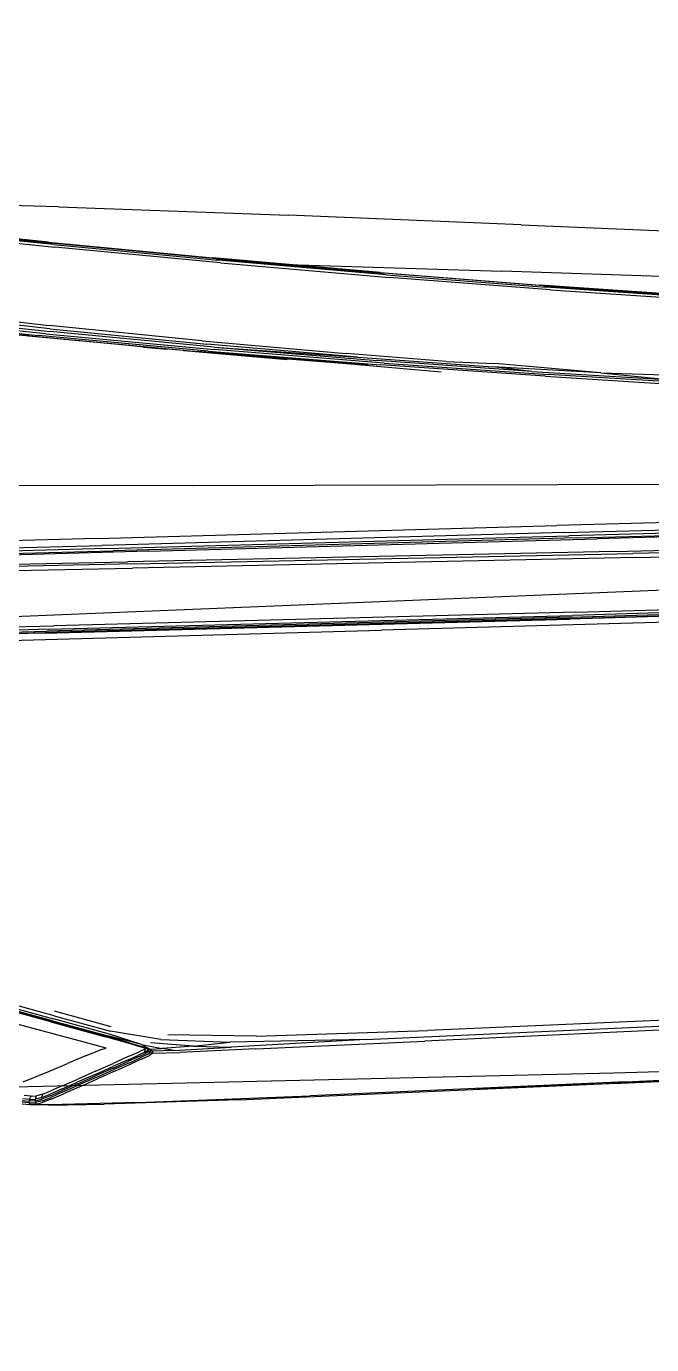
# Model space of a CAD drawing. Extents: x 526875 to 527530, y 3493038 to 3493574.
# Drawn here: x 527122.839 to 527123.469, y 3493321.855 to 3493323.185 of the extents above; entities that cross this region are included whole.
import ezdxf

# ---------------------------------------------------------------- set-up
doc = ezdxf.new("R2010")
doc.units = 0
doc.header["$LTSCALE"] = 2
doc.layers.get('0').update_dxf_attribs({"linetype": 'CONTINUOUS'})
doc.layers.add('L-WATER水景', color=5, linetype='CONTINUOUS')
doc.layers.add('W-_BOLLARD系船栓', color=4, linetype='CONTINUOUS')

# ---------------------------------------------------------------- blocks, each defined once
blk = doc.blocks.new('$matou$00000056')
at = {"color": 0, "linetype": 'Continuous'}
for p, q in [((4483.39, 2034.55, 0), (4252.29, 2034.9, 0)), ((4256.64, 2035.79, 0), (4492.96, 2035.4, 0)), ((4490.3, 2035.54, 0), (4258, 2036.02, 0)), ((4483.39, 2034.55, 0), (4660.43, 2033.9, 0)), ((4490.3, 2035.54, 0), (4567, 2035.08, 0)), ((4700.6, 2034.5, 0), (4492.96, 2035.4, 0)), ((4756.97, 2032.85, 0), (4660.43, 2033.9, 0)), ((4700.6, 2034.5, 0), (4775.83, 2033.04, 0)), ((4756.97, 2032.85, 0), (4799.32, 2031.58, 0)), ((4806.91, 2031.7, 0), (4775.83, 2033.04, 0)), ((4804.91, 2026.47, 0), (4798.26, 2022.61, 0)), ((4798.97, 2021.37, 0), (4805.54, 2025.19, 0)), ((4806.91, 2031.7, 0), (4799.32, 2031.58, 0)), ((4813.8, 2030.25, 0), (4799.32, 2031.58, 0)), ((4804.91, 2026.47, 0), (4809.85, 2028.99, 0)), ((4810.37, 2027.66, 0), (4805.54, 2025.19, 0)), ((4810.48, 2024.93, 0), (4805.79, 2022.51, 0)), ((4805.81, 2023.87, 0), (4810.55, 2026.3, 0)), ((4806.91, 2031.7, 0), (4817.51, 2030.35, 0)), ((4806.91, 2031.7, 0), (4816.23, 2030.6, 0)), ((4813.8, 2030.25, 0), (4809.85, 2028.99, 0)), ((4810.48, 2024.93, 0), (4810.24, 2023.53, 0)), ((4810.37, 2027.66, 0), (4814.19, 2028.89, 0)), ((4810.48, 2024.93, 0), (4810.55, 2026.3, 0)), ((4810.48, 2024.93, 0), (4814.13, 2026.12, 0)), ((4814.27, 2027.51, 0), (4810.55, 2026.3, 0)), ((4813.84, 2024.71, 0), (4813.47, 2023.3, 0)), ((4813.8, 2030.25, 0), (4817.51, 2030.35, 0)), ((4813.8, 2030.25, 0), (4814.19, 2028.89, 0)), ((4813.84, 2024.71, 0), (4814.13, 2026.12, 0)), ((4814.27, 2027.51, 0), (4814.13, 2026.12, 0)), ((4817.48, 2026.2, 0), (4814.13, 2026.12, 0)), ((4817.74, 2028.98, 0), (4814.19, 2028.89, 0)), ((4814.27, 2027.51, 0), (4814.19, 2028.89, 0)), ((4814.27, 2027.51, 0), (4817.71, 2027.6, 0)), ((4817.51, 2030.35, 0), (4816.23, 2030.6, 0)), ((4816.7, 2023.38, 0), (4817.12, 2024.79, 0)), ((4817.48, 2026.2, 0), (4817.12, 2024.79, 0)), ((4817.48, 2026.2, 0), (4817.71, 2027.6, 0)), ((4817.48, 2026.2, 0), (4821.28, 2025.3, 0)), ((4817.74, 2028.98, 0), (4817.51, 2030.35, 0)), ((4821.71, 2029.35, 0), (4817.51, 2030.35, 0)), ((4817.74, 2028.98, 0), (4817.71, 2027.6, 0)), ((4821.61, 2026.67, 0), (4817.71, 2027.6, 0)), ((4817.74, 2028.98, 0), (4821.77, 2028.03, 0)), ((4789.15, 2017.32, 0), (4778.84, 2011.33, 0)), ((4789.15, 2017.32, 0), (4798.26, 2022.61, 0)), ((4798.97, 2021.37, 0), (4789.91, 2016.11, 0)), ((4790.27, 2014.85, 0), (4799.29, 2020.08, 0)), ((4799.33, 2018.75, 0), (4790.33, 2013.53, 0)), ((4798.91, 2016.03, 0), (4805.31, 2019.75, 0)), ((4805.81, 2023.87, 0), (4799.29, 2020.08, 0)), ((4799.33, 2018.75, 0), (4805.79, 2022.51, 0)), ((4809.92, 2022.13, 0), (4805.31, 2019.75, 0)), ((4809.92, 2022.13, 0), (4810.24, 2023.53, 0)), ((4809.92, 2022.13, 0), (4813.47, 2023.3, 0)), ((4816.7, 2023.38, 0), (4813.47, 2023.3, 0)), ((4816.7, 2023.38, 0), (4820.36, 2022.52, 0)), ((4768.6, 2005.38, 0), (4778.84, 2011.33, 0)), ((4779.65, 2010.15, 0), (4769.46, 2004.24, 0)), ((4779.65, 2010.15, 0), (4789.91, 2016.11, 0)), ((4779.79, 2004.9, 0), (4789.96, 2010.82, 0)), ((4790.27, 2014.85, 0), (4780.04, 2008.9, 0)), ((4780.12, 2007.6, 0), (4790.33, 2013.53, 0)), ((4798.91, 2016.03, 0), (4789.96, 2010.82, 0)), ((4820.61, 2011.16, 0), (4814.42, 2007.88, 0)), ((4768.6, 2005.38, 0), (4759.67, 2000.2, 0)), ((4760.62, 1999.11, 0), (4769.46, 2004.24, 0)), ((4769.89, 2003.01, 0), (4761.13, 1997.92, 0)), ((4779.79, 2004.9, 0), (4769.72, 1999.04, 0)), ((4769.89, 2003.01, 0), (4780.04, 2008.9, 0)), ((4780.12, 2007.6, 0), (4770.01, 2001.72, 0)), ((4805.48, 2002.99, 0), (4795.24, 1997.35, 0)), ((4814.42, 2007.88, 0), (4805.48, 2002.99, 0)), ((4753.32, 1996.51, 0), (4749.3, 1993.92, 0)), ((4750.57, 1993.04, 0), (4754.43, 1995.51, 0)), ((4753.32, 1996.51, 0), (4759.67, 2000.2, 0)), ((4760.62, 1999.11, 0), (4754.43, 1995.51, 0)), ((4755.05, 1994.39, 0), (4761.13, 1997.92, 0)), ((4761.3, 1996.66, 0), (4755.31, 1993.18, 0)), ((4761.09, 1994.02, 0), (4769.72, 1999.04, 0)), ((4761.3, 1996.66, 0), (4770.01, 2001.72, 0)), ((4785.05, 1991.74, 0), (4795.24, 1997.35, 0)), ((4422.97, 1992.56, 0), (4594.75, 1992.5, 0)), ((4627.69, 1988.87, 0), (4427.29, 1989.16, 0)), ((4689.49, 1992.55, 0), (4594.75, 1992.5, 0)), ((4627.69, 1988.87, 0), (4703.38, 1990.19, 0)), ((4627.69, 1988.87, 0), (4703.98, 1985.67, 0)), ((4689.49, 1992.55, 0), (4732.07, 1992.46, 0)), ((4735.49, 1990.56, 0), (4703.38, 1990.19, 0)), ((4724.32, 1987.73, 0), (4703.38, 1990.19, 0)), ((4724.32, 1987.73, 0), (4703.98, 1985.67, 0)), ((4724.32, 1987.73, 0), (4741.97, 1988.54, 0)), ((4724.32, 1987.73, 0), (4748.24, 1983.15, 0)), ((4747.37, 1992.01, 0), (4732.07, 1992.46, 0)), ((4735.49, 1990.56, 0), (4741.97, 1988.54, 0)), ((4735.49, 1990.56, 0), (4747.29, 1990.39, 0)), ((4748.82, 1988.66, 0), (4741.97, 1988.54, 0)), ((4753.47, 1984.32, 0), (4741.97, 1988.54, 0)), ((4747.37, 1992.01, 0), (4747.29, 1990.39, 0)), ((4748.82, 1988.66, 0), (4747.29, 1990.39, 0)), ((4748.66, 1989.83, 0), (4747.29, 1990.39, 0)), ((4747.37, 1992.01, 0), (4749.3, 1993.92, 0)), ((4747.37, 1992.01, 0), (4748.75, 1991.28, 0)), ((4748.66, 1989.83, 0), (4748.75, 1991.28, 0)), ((4748.66, 1989.83, 0), (4750.02, 1988.28, 0)), ((4748.66, 1989.83, 0), (4749.48, 1989.03, 0)), ((4750.57, 1993.04, 0), (4748.75, 1991.28, 0)), ((4749.57, 1990.36, 0), (4748.75, 1991.28, 0)), ((4753.47, 1984.32, 0), (4748.82, 1988.66, 0)), ((4748.82, 1988.66, 0), (4755.98, 1984.69, 0)), ((4748.82, 1988.66, 0), (4750.02, 1988.28, 0)), ((4749.57, 1990.36, 0), (4749.48, 1989.03, 0)), ((4750.24, 1988.16, 0), (4749.48, 1989.03, 0)), ((4749.57, 1990.36, 0), (4751.31, 1992.01, 0)), ((4749.57, 1990.36, 0), (4749.97, 1989.29, 0)), ((4749.92, 1988.53, 0), (4749.97, 1989.29, 0)), ((4751.65, 1990.86, 0), (4749.97, 1989.29, 0)), ((4750.07, 1988.35, 0), (4749.97, 1989.29, 0)), ((4756.91, 1984.5, 0), (4750.02, 1988.28, 0)), ((4751.69, 1988.37, 0), (4751, 1987.74, 0)), ((4755.05, 1994.39, 0), (4751.31, 1992.01, 0)), ((4751.65, 1990.86, 0), (4751.31, 1992.01, 0)), ((4751.65, 1990.86, 0), (4755.31, 1993.18, 0)), ((4751.65, 1990.86, 0), (4751.74, 1989.63, 0)), ((4751.69, 1988.37, 0), (4755.22, 1990.6, 0)), ((4751.69, 1988.37, 0), (4751.74, 1989.63, 0)), ((4761.09, 1994.02, 0), (4755.22, 1990.6, 0)), ((4785.05, 1991.74, 0), (4776.13, 1986.88, 0)), ((4420.49, 1984.7, 0), (4592.83, 1983.77, 0)), ((4689.04, 1981.78, 0), (4592.83, 1983.77, 0)), ((4689.04, 1981.78, 0), (4738.32, 1977.13, 0)), ((4742.47, 1980.86, 0), (4703.98, 1985.67, 0)), ((4742.47, 1980.86, 0), (4770.33, 1971.94, 0)), ((4753.47, 1984.32, 0), (4771.07, 1974.4, 0)), ((4753.47, 1984.32, 0), (4771.94, 1975.8, 0)), ((4771.94, 1975.8, 0), (4755.98, 1984.69, 0)), ((4772.77, 1976.37, 0), (4755.98, 1984.69, 0)), ((4756.91, 1984.5, 0), (4773.41, 1976.35, 0)), ((4776.13, 1986.88, 0), (4773.32, 1985.88, 0)), ((4773.32, 1985.88, 0), (4785.51, 1980.18, 0)), ((4771.07, 1974.4, 0), (4802.06, 1959.34, 0)), ((4802.66, 1960.88, 0), (4771.94, 1975.8, 0)), ((4772.77, 1976.37, 0), (4803.22, 1961.59, 0)), ((4803.6, 1961.7, 0), (4773.41, 1976.35, 0)), ((4785.51, 1980.18, 0), (4815.58, 1965.7, 0)), ((4769.89, 1968.21, 0), (4801.23, 1952.97, 0)), ((4801.54, 1956.77, 0), (4770.33, 1971.94, 0)), ((4815.58, 1965.7, 0), (4863.64, 1942.39, 0)), ((4850.47, 1935.81, 0), (4802.06, 1959.34, 0)), ((4802.66, 1960.88, 0), (4850.93, 1937.43, 0)), ((4851.34, 1938.24, 0), (4803.22, 1961.59, 0)), ((4803.6, 1961.7, 0), (4851.58, 1938.43, 0)), ((4801.54, 1956.77, 0), (4850.07, 1933.18, 0)), ((4499.01, 1638.08, 0), (4127.38, 1648.08, 0)), ((4128.6, 1650.64, 0), (4501.09, 1640.8, 0)), ((4128.75, 1653.53, 0), (4502.62, 1643.74, 0)), ((4501.99, 1642.1, 0), (4129.02, 1651.9, 0)), ((4502.55, 1643.21, 0), (4129.08, 1653, 0)), ((4381.15, 1651.98, 0), (4608.37, 1645.8, 0)), ((4794.38, 1632, 0), (4501.09, 1640.8, 0)), ((4501.99, 1642.1, 0), (4795.67, 1633.34, 0)), ((4502.55, 1643.21, 0), (4796.64, 1634.44, 0)), ((4797.04, 1634.96, 0), (4502.62, 1643.74, 0)), ((4827, 1639.56, 0), (4608.37, 1645.8, 0)), ((4499.01, 1638.08, 0), (4791.59, 1629.18, 0)), ((4975.46, 1627.98, 0), (4795.67, 1633.34, 0)), ((4976.69, 1629.07, 0), (4796.64, 1634.44, 0)), ((4797.04, 1634.96, 0), (4977.32, 1629.59, 0)), ((4970.68, 1623.73, 0), (4791.59, 1629.18, 0)), ((4794.38, 1632, 0), (4973.93, 1626.62, 0)), ((4464.08, 1594.63, 0), (4104.99, 1607.27, 0)), ((4108.38, 1603.82, 0), (4465.57, 1591.18, 0)), ((4475.7, 1588.66, 0), (4121.78, 1601.11, 0)), ((4464.08, 1594.63, 0), (4746.07, 1583.82, 0)), ((4744.81, 1580.46, 0), (4465.57, 1591.18, 0)), ((4182.29, 1586.27, 0), (4485.38, 1577.45, 0)), ((4496.82, 1575.86, 0), (4183.87, 1584.87, 0)), ((4188.8, 1582.8, 0), (4500.93, 1573.85, 0)), ((4475.7, 1588.66, 0), (4748.7, 1578.31, 0)), ((4918.51, 1577.12, 0), (4746.07, 1583.82, 0)), ((4503.46, 1570.96, 0), (4191.8, 1579.86, 0)), ((4736.54, 1570.27, 0), (4485.38, 1577.45, 0)), ((4496.82, 1575.86, 0), (4756.41, 1568.47, 0)), ((4744.81, 1580.46, 0), (4915.56, 1573.81, 0)), ((4915.63, 1571.89, 0), (4748.7, 1578.31, 0)), ((4196.74, 1573.76, 0), (4507.41, 1564.81, 0)), ((4760.12, 1566.48, 0), (4500.93, 1573.85, 0)), ((4503.46, 1570.96, 0), (4762.41, 1563.61, 0)), ((4736.54, 1570.27, 0), (4889.12, 1565.99, 0)), ((4912.86, 1564.05, 0), (4756.41, 1568.47, 0)), ((4764.97, 1557.49, 0), (4507.41, 1564.81, 0)), ((4760.12, 1566.48, 0), (4916.31, 1562.07, 0)), ((4918.45, 1559.22, 0), (4762.41, 1563.61, 0)), ((4764.97, 1557.49, 0), (4920.16, 1553.11, 0)), ((4710.5, 1516.88, 0), (4437.38, 1534.82, 0)), ((4710.5, 1516.88, 0), (4875.73, 1505.77, 0)), ((4424.63, 1451.04, 0), (4508.45, 1437.58, 0)), ((4509.99, 1438.82, 0), (4427.9, 1452.47, 0)), ((4478.88, 1438.28, 0), (4437.48, 1443.06, 0)), ((4517.51, 1434.4, 0), (4439.68, 1446.78, 0)), ((4478.88, 1438.28, 0), (4439.68, 1446.78, 0)), ((4478.88, 1438.28, 0), (4539.21, 1428.94, 0)), ((4478.88, 1438.28, 0), (4537.95, 1426.17, 0)), ((4599.82, 1421.63, 0), (4508.45, 1437.58, 0)), ((4509.99, 1438.82, 0), (4601.89, 1422.71, 0)), ((4517.51, 1434.4, 0), (4603.71, 1419.17, 0)), ((4517.51, 1434.4, 0), (4539.21, 1428.94, 0)), ((4565.15, 1422.67, 0), (4537.95, 1426.17, 0)), ((4614.32, 1415.38, 0), (4539.21, 1428.94, 0)), ((4620.83, 1420.53, 0), (4568.1, 1431.02, 0)), ((4565.15, 1422.67, 0), (4620.88, 1412.09, 0)), ((4599.82, 1421.63, 0), (4694.55, 1403.57, 0)), ((4698.01, 1404.56, 0), (4601.89, 1422.71, 0)), ((4694.45, 1401.56, 0), (4603.71, 1419.17, 0)), ((4609.15, 1422.37, 0), (4704.04, 1404.45, 0)), ((4711.85, 1403.18, 0), (4620.83, 1420.53, 0)), ((4694.45, 1401.56, 0), (4614.32, 1415.38, 0)), ((4614.32, 1415.38, 0), (4698.5, 1398.59, 0)), ((4701.11, 1395.61, 0), (4620.88, 1412.09, 0)), ((4705.3, 1404.43, 0), (4654.09, 1414.76, 0)), ((4698.01, 1404.56, 0), (4792.75, 1384.75, 0)), ((4798.08, 1384.81, 0), (4704.04, 1404.45, 0)), ((4694.45, 1401.56, 0), (4785.91, 1382.02, 0)), ((4788.43, 1383.79, 0), (4694.55, 1403.57, 0)), ((4786, 1379.53, 0), (4698.5, 1398.59, 0)), ((4711.85, 1403.18, 0), (4803.6, 1383.9, 0)), ((4733.99, 1398.64, 0), (4720.64, 1401.33, 0)), ((4733.99, 1398.64, 0), (4747.63, 1395.66, 0)), ((4701.11, 1395.61, 0), (4786.23, 1376.74, 0)), ((4877.44, 1360.83, 0), (4785.91, 1382.02, 0)), ((4788.43, 1383.79, 0), (4881.2, 1362.5, 0)), ((4886, 1363.47, 0), (4792.75, 1384.75, 0)), ((4798.08, 1384.81, 0), (4891.01, 1363.65, 0)), ((4504.86, 1366.56, 0), (4426.02, 1380.03, 0)), ((4428.35, 1377.87, 0), (4507.21, 1364.22, 0)), ((4508.71, 1362.92, 0), (4429.99, 1376.58, 0)), ((4431.93, 1375.71, 0), (4510.59, 1362.06, 0)), ((4786, 1379.53, 0), (4875.54, 1358.55, 0)), ((4874.57, 1355.85, 0), (4786.23, 1376.74, 0)), ((4421.67, 1362.2, 0), (4531.55, 1348.87, 0)), ((4504.86, 1366.56, 0), (4594.62, 1349.74, 0)), ((4596.49, 1347.39, 0), (4507.21, 1364.22, 0)), ((4508.71, 1362.92, 0), (4597.83, 1346.07, 0)), ((4599.64, 1345.21, 0), (4510.59, 1362.06, 0)), ((4651.27, 1334.81, 0), (4531.55, 1348.87, 0)), ((4688.83, 1330.9, 0), (4594.62, 1349.74, 0)), ((4596.49, 1347.39, 0), (4690.06, 1328.61, 0)), ((4691.25, 1327.28, 0), (4597.83, 1346.07, 0)), ((4599.64, 1345.21, 0), (4692.99, 1326.41, 0)), ((4688.83, 1330.9, 0), (4781.01, 1311.32, 0)), ((4519.6, 1310.65, 0), (4410.44, 1325.37, 0)), ((4781.79, 1309.1, 0), (4690.06, 1328.61, 0)), ((4691.25, 1327.28, 0), (4782.86, 1307.76, 0)), ((4784.55, 1306.89, 0), (4692.99, 1326.41, 0)), ((4519.6, 1310.65, 0), (4649.48, 1293.65, 0)), ((4871.22, 1291.01, 0), (4781.01, 1311.32, 0)), ((4781.79, 1309.1, 0), (4871.71, 1288.84, 0)), ((4872.67, 1287.52, 0), (4782.86, 1307.76, 0)), ((4784.55, 1306.89, 0), (4874.31, 1286.64, 0)), ((4777.91, 1277.67, 0), (4649.48, 1293.65, 0)), ((4777.91, 1277.67, 0), (4882.72, 1265.98, 0))]:
    blk.add_line(p, q, dxfattribs=at)
at = {"layer": 'W-_BOLLARD系船栓', "elevation": 0}
blk.add_lwpolyline([(-6727.01, -15.08, 0.047361), (-6712.22, -120.4, 0.071059), (-6549.69, -364.15, 0.106743), (-4524.57, -1531.01, 0.083644), (-2645.55, -1972.48, -0.010282), (5565.87, -2012.73, -0.041262), (6105.07, -1863.2, 0.304271), (6623.1, -1179.78, 0.082265), (6714.73, -654.33), (6727.01, 59.7), (6714.73, 773.74, 0.082265), (6623.1, 1299.19, 0.256696), (6105.07, 1839.57, 0.028009), (5545.43, 1985.11, 0.02503), (-2645.55, 1949.01, 0.085737), (-4525.67, 1505.86, 0.098082), (-6474.2, 408.49, 0.055987), (-6646.53, 216.4, 0.167612), (-6727.01, -15.08)], format="xyb", dxfattribs=at)
at = {"layer": 'W-_BOLLARD系船栓'}
blk.add_polyline3d([(-2711.74, 1595.35, 0), (-580.98, 1668.75, 0), (5128.71, 1617.19, 0), (5128.71, 1466.4, 0), (5395.89, 1370.56, 0), (5631.82, 1265.52, 0), (6052.28, 1134.8, 0), (6009.49, 1015.09, 0), (6009.49, -1053.2, 0), (6055.77, -1174.94, 0), (5587.49, -1300.49, 0), (5130.64, -1486.91, 0), (5088.76, -1650.51, 0), (-2711.47, -1650.51, 0)], dxfattribs=at)

msp = doc.modelspace()

# ---------------------------------------------------------------- linework, layer by layer
at = {"layer": 'L-WATER水景', "lineweight": 5}
msp.add_circle((527117.3841, 3493306.0291), 19, dxfattribs=at)

# ---------------------------------------------------------------- block references
at = {"layer": 'L-WATER水景', "color": 8, "lineweight": 0, "xscale": 0.0018, "yscale": 0.0012, "zscale": 0.001291236534000011, "rotation": 182.6690366972091}
msp.add_blockref('$matou$00000056', (527131.3911, 3493324.9344), dxfattribs=at)

doc.saveas('drawing.dxf')
